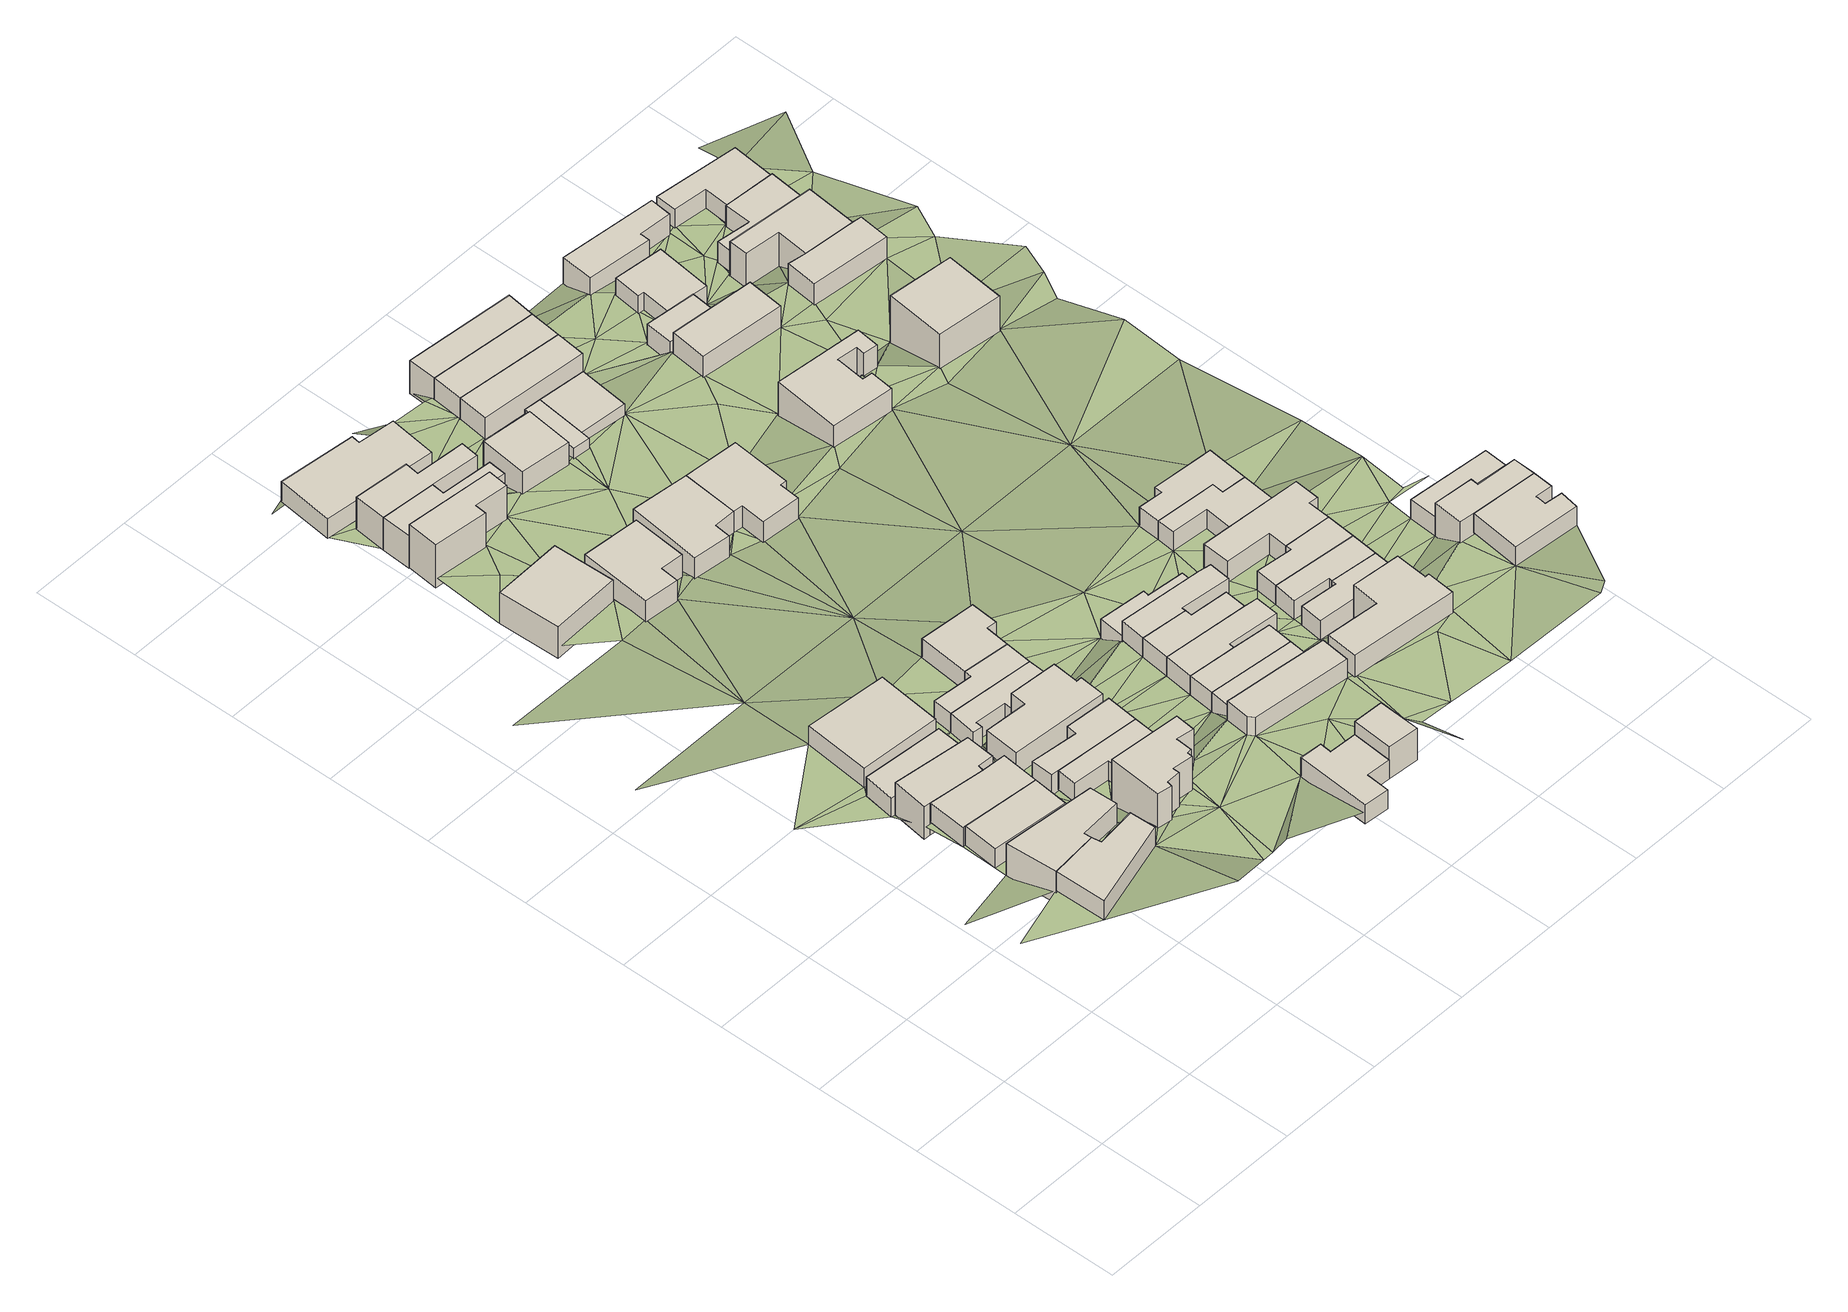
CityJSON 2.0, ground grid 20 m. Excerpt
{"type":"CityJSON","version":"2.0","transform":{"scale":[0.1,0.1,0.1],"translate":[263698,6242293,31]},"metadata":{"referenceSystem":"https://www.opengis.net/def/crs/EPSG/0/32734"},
"CityObjects":{
"building1":{"type":"Building","attributes":{"address":"45 Upper Park Road Walmer Estate Cape Town","building":"house","building:levels":"1","footprint":{"type":"Polygon"},"plus_code":"C3X8XQXV+XJV","ground_height":52.94,"building_height":4.1,"roof_height":57.04},"geometry":[{"type":"Solid","lod":"1","boundaries":[[[[0,1,2,3]],[[1,4,5,2]],[[4,6,7,5]],[[6,8,9,7]],[[8,10,11,9]],[[10,0,3,11]],[[3,2,5,7,9,11]],[[10,8,6,4,1,0]]]]}]},
"building2":{"type":"Building","attributes":{"address":"43 Upper Park Road Walmer Estate Cape Town","building":"house","building:levels":"1","footprint":{"type":"Polygon"},"plus_code":"C3X8XGXJ+XGX","ground_height":52.94,"building_height":4.1,"roof_height":57.04},"geometry":[{"type":"Solid","lod":"1","boundaries":[[[[12,13,3,2]],[[13,14,15,3]],[[14,16,17,15]],[[16,18,19,17]],[[18,20,21,19]],[[20,12,2,21]],[[2,3,15,17,19,21]],[[20,18,16,14,13,12]]]]}]},
"building3":{"type":"Building","attributes":{"address":"41 Upper Park Road Walmer Estate Cape Town","building":"house","building:levels":"1","footprint":{"type":"Polygon"},"plus_code":"C3X7X7XR+XGR","ground_height":50.14,"building_height":4.1,"roof_height":54.24},"geometry":[{"type":"Solid","lod":"1","boundaries":[[[[22,23,24,25]],[[23,26,27,24]],[[26,28,29,27]],[[28,22,25,29]],[[25,24,27,29]],[[28,26,23,22]]]]}]},
"building4":{"type":"Building","attributes":{"address":"39 Upper Park Road Walmer Estate Cape Town","building":"house","building:levels":"1","footprint":{"type":"Polygon"},"plus_code":"C3X7XMXV+X5W","ground_height":50.14,"building_height":4.1,"roof_height":54.24},"geometry":[{"type":"Solid","lod":"1","boundaries":[[[[28,30,31,29]],[[30,32,33,31]],[[32,34,35,33]],[[34,36,37,35]],[[36,22,25,37]],[[22,28,29,25]],[[29,31,33,35,37,25]],[[22,36,34,32,30,28]]]]}]},
"building5":{"type":"Building","attributes":{"address":"37 Upper Park Road Walmer Estate Cape Town","building":"house","building:levels":"1","footprint":{"type":"Polygon"},"plus_code":"C3X7X3X4+X7W","ground_height":50.14,"building_height":4.1,"roof_height":54.24},"geometry":[{"type":"Solid","lod":"1","boundaries":[[[[38,39,33,35]],[[39,40,41,33]],[[40,42,43,41]],[[42,44,45,46,43]],[[44,47,48,49,46,45]],[[47,50,51,49,48]],[[50,38,35,51]],[[35,33,41,43,46,49,51]],[[50,47,44,42,40,39,38]]]]}]},
"building6":{"type":"Building","attributes":{"address":"35 Upper Park Road Walmer Estate Cape Town","building":"house","building:levels":"1","footprint":{"type":"Polygon"},"plus_code":"C3X7XFX2+X4R","ground_height":47.2,"building_height":4.1,"roof_height":51.3},"geometry":[{"type":"Solid","lod":"1","boundaries":[[[[44,52,53,45]],[[52,54,55,53]],[[54,56,57,55]],[[56,47,48,57]],[[47,44,45,48]],[[45,53,55,57,48]],[[47,56,54,52,44]]]]}]},
"building7":{"type":"Building","attributes":{"address":"33 Upper Park Road Walmer Estate Cape Town","building":"house","building:levels":"1","footprint":{"type":"Polygon"},"plus_code":"C3X9XJXC+X6R","ground_height":47.2,"building_height":4.1,"roof_height":51.3},"geometry":[{"type":"Solid","lod":"1","boundaries":[[[[58,59,60,61]],[[59,62,63,60]],[[62,64,65,63]],[[64,58,61,65]],[[61,60,63,65]],[[64,62,59,58]]]]}]},
"building8":{"type":"Building","attributes":{"address":"48 Upper Coventry Road Walmer Estate Cape Town","building":"house","building:levels":"2","footprint":{"type":"Polygon"},"plus_code":"C4X6X5X5+XMX","ground_height":53.2,"building_height":6.9,"roof_height":60.1},"geometry":[{"type":"Solid","lod":"1","boundaries":[[[[66,67,68,69]],[[67,70,71,68]],[[70,72,73,71]],[[72,74,75,73]],[[74,76,77,75]],[[76,78,79,77]],[[78,80,81,79]],[[80,82,83,81]],[[82,84,85,83]],[[84,86,87,85]],[[86,88,89,87]],[[88,66,69,89]],[[69,68,71,73,75,77,79,81,83,85,87,89]],[[88,86,84,82,80,78,76,74,72,70,67,66]]]]}]},
"building9":{"type":"Building","attributes":{"address":"46 Upper Coventry Road Walmer Estate Cape Town","building":"house","building:levels":"1","footprint":{"type":"Polygon"},"plus_code":"C4X7XWX6+XVR","ground_height":50.46,"building_height":4.1,"roof_height":54.56},"geometry":[{"type":"Solid","lod":"1","boundaries":[[[[90,91,92,93]],[[91,94,95,92]],[[94,96,97,95]],[[96,98,99,97]],[[98,100,101,99]],[[100,90,93,101]],[[93,92,95,97,99,101]],[[100,98,96,94,91,90]]]]}]},
"building10":{"type":"Building","attributes":{"address":"44 Upper Coventry Road Walmer Estate Cape Town","building":"house","building:levels":"1","footprint":{"type":"Polygon"},"plus_code":"C4X5XXX3+XXX","ground_height":50.46,"building_height":4.1,"roof_height":54.56},"geometry":[{"type":"Solid","lod":"1","boundaries":[[[[102,103,104,93]],[[103,105,106,104]],[[105,107,108,106]],[[107,109,110,108]],[[109,111,112,110]],[[111,113,92,112]],[[113,102,93,92]],[[93,104,106,108,110,112,92]],[[113,111,109,107,105,103,102]]]]}]},
"building11":{"type":"Building","attributes":{"address":"42 Upper Coventry Road Walmer Estate Cape Town","building":"house","building:levels":"1","footprint":{"type":"Polygon"},"plus_code":"C4X6X2X7+XPR","ground_height":50.46,"building_height":4.1,"roof_height":54.56},"geometry":[{"type":"Solid","lod":"1","boundaries":[[[[114,115,116,117,118,119]],[[115,120,121,117,116]],[[120,122,123,121]],[[122,124,125,123]],[[124,126,127,125]],[[126,128,129,127]],[[128,130,131,129]],[[130,114,119,118,131]],[[118,117,121,123,125,127,129,131]],[[130,128,126,124,122,120,115,114]]]]}]},
"building12":{"type":"Building","attributes":{"address":"19 Park Road Woodstock Cape Town","building":"house","building:levels":"1","footprint":{"type":"Polygon"},"plus_code":"C3X3XXXC+X7R","ground_height":40.87,"building_height":4.1,"roof_height":44.97},"geometry":[{"type":"Solid","lod":"1","boundaries":[[[[132,133,134,135]],[[133,136,137,134]],[[136,138,139,137]],[[138,132,135,139]],[[135,134,137,139]],[[138,136,133,132]]]]}]},
"building13":{"type":"Building","attributes":{"address":"40 Upper Coventry Road Walmer Estate Cape Town","building":"house","building:levels":"1","footprint":{"type":"Polygon"},"plus_code":"C4X6XWX4+X8X","ground_height":47.3,"building_height":4.1,"roof_height":51.4},"geometry":[{"type":"Solid","lod":"1","boundaries":[[[[140,141,142,143]],[[141,144,145,142]],[[144,146,147,145]],[[146,148,149,147]],[[148,150,151,149]],[[150,115,116,151]],[[115,114,119,116]],[[114,140,143,119]],[[143,142,145,147,149,151,116,119]],[[114,115,150,148,146,144,141,140]]]]}]},
"building14":{"type":"Building","attributes":{"address":"38 Upper Coventry Road Walmer Estate Cape Town","building":"house","building:levels":"1","footprint":{"type":"Polygon"},"plus_code":"C4X7X8XX+XPR","ground_height":47.3,"building_height":4.1,"roof_height":51.4},"geometry":[{"type":"Solid","lod":"1","boundaries":[[[[152,153,154,155]],[[153,156,157,154]],[[156,141,142,157]],[[141,140,143,142]],[[140,158,159,143]],[[158,152,155,159]],[[155,154,157,142,143,159]],[[158,140,141,156,153,152]]]]}]},
"building15":{"type":"Building","attributes":{"address":"15 Lever Street Walmer Estate Cape Town","building":"house","building:levels":"1","footprint":{"type":"Polygon"},"plus_code":"C5X7X2XH+X9R","ground_height":53.61,"building_height":4.1,"roof_height":57.71},"geometry":[{"type":"Solid","lod":"1","boundaries":[[[[160,161,162,163]],[[161,164,165,162]],[[164,166,167,165]],[[166,168,169,167]],[[168,170,171,169]],[[170,172,173,171]],[[172,174,175,173]],[[174,160,163,175]],[[163,162,165,167,169,171,173,175]],[[174,172,170,168,166,164,161,160]]]]}]},
"building16":{"type":"Building","attributes":{"address":"17 Park Road Woodstock Cape Town","building":"house","building:levels":"2","footprint":{"type":"Polygon"},"plus_code":"C3X6XVX2+XQR","ground_height":38.2,"building_height":6.9,"roof_height":45.1},"geometry":[{"type":"Solid","lod":"1","boundaries":[[[[176,177,178,179,180]],[[177,181,182,178]],[[181,183,184,182]],[[183,185,186,184]],[[185,187,188,189,186]],[[187,176,180,179,189,188]],[[179,178,182,184,186,189]],[[187,185,183,181,177,176]]]]}]},
"building17":{"type":"Building","attributes":{"address":"9 High Street Woodstock Cape Town","building":"house","building:levels":"1","footprint":{"type":"Polygon"},"plus_code":"C3XPXRX2+XRW","ground_height":40.87,"building_height":4.1,"roof_height":44.97},"geometry":[{"type":"Solid","lod":"1","boundaries":[[[[190,191,192,193]],[[191,194,195,192]],[[194,196,197,195]],[[196,198,199,197]],[[198,200,201,199]],[[200,190,193,201]],[[193,192,195,197,199,201]],[[200,198,196,194,191,190]]]]}]},
"building18":{"type":"Building","attributes":{"address":"36 Upper Coventry Road Walmer Estate Cape Town","building":"house","building:levels":"1","footprint":{"type":"Polygon"},"plus_code":"C4XHX2XG+XXR","ground_height":47.3,"building_height":4.1,"roof_height":51.4},"geometry":[{"type":"Solid","lod":"1","boundaries":[[[[152,158,159,155]],[[158,202,203,159]],[[202,204,205,203]],[[204,206,207,205]],[[206,208,209,207]],[[208,152,155,209]],[[155,159,203,205,207,209]],[[208,206,204,202,158,152]]]]}]},
"building19":{"type":"Building","attributes":{"address":"15 Park Road Woodstock Cape Town","building":"house","building:levels":"2","footprint":{"type":"Polygon"},"plus_code":"C3X6XCXW+XWX","ground_height":35.75,"building_height":6.9,"roof_height":42.65},"geometry":[{"type":"Solid","lod":"1","boundaries":[[[[210,211,188,180]],[[211,212,213,188]],[[212,214,215,213]],[[214,216,217,215]],[[216,218,219,217]],[[218,220,221,219]],[[220,210,180,221]],[[180,188,213,215,217,219,221]],[[220,218,216,214,212,211,210]]]]}]},
"building20":{"type":"Building","attributes":{"address":"13 Lever Street Walmer Estate Cape Town","building":"house","building:levels":"2","footprint":{"type":"Polygon"},"plus_code":"C5XJXJX8+XVW","ground_height":53.61,"building_height":6.9,"roof_height":60.51},"geometry":[{"type":"Solid","lod":"1","boundaries":[[[[222,160,163,223,224,225]],[[160,174,175,226,223,163]],[[174,227,228,229,226,175]],[[227,222,225,224,229,228]],[[224,223,226,229]],[[227,174,160,222]]]]}]},
"building21":{"type":"Building","attributes":{"address":"13 Park Road Woodstock Cape Town","building":"house","building:levels":"2","footprint":{"type":"Polygon"},"plus_code":"C3X6XRXG+X3X","ground_height":35.75,"building_height":6.9,"roof_height":42.65},"geometry":[{"type":"Solid","lod":"1","boundaries":[[[[220,218,219,221]],[[218,230,231,219]],[[230,232,233,231]],[[232,234,235,233]],[[234,236,237,235]],[[236,238,239,237]],[[238,220,221,239]],[[221,219,231,233,235,237,239]],[[238,236,234,232,230,218,220]]]]}]},
"building22":{"type":"Building","attributes":{"address":"11 Park Road Woodstock Cape Town","building":"house","building:levels":"1","footprint":{"type":"Polygon"},"plus_code":"C3X6XCXQ+XCR","ground_height":35.75,"building_height":4.1,"roof_height":39.85},"geometry":[{"type":"Solid","lod":"1","boundaries":[[[[240,241,242,243]],[[241,244,245,242]],[[244,246,247,245]],[[246,248,249,247]],[[248,250,251,249]],[[250,240,243,251]],[[243,242,245,247,249,251]],[[250,248,246,244,241,240]]]]}]},
"building23":{"type":"Building","attributes":{"address":"61 Upper Coventry Road Walmer Estate Cape Town","building":"house","building:levels":"1","footprint":{"type":"Polygon"},"plus_code":"C5XHXVXR+XVX","ground_height":53.61,"building_height":4.1,"roof_height":57.71},"geometry":[{"type":"Solid","lod":"1","boundaries":[[[[252,253,254,255,256,257]],[[253,258,259,255,254]],[[258,260,261,259]],[[260,262,263,261]],[[262,264,265,263]],[[264,266,267,265]],[[266,252,257,256,267]],[[256,255,259,261,263,265,267]],[[266,264,262,260,258,253,252]]]]}]},
"building24":{"type":"Building","attributes":{"address":"59 Upper Coventry Road Walmer Estate Cape Town","building":"house","building:levels":"1","footprint":{"type":"Polygon"},"plus_code":"C5XJX4X8+XHW","ground_height":50.73,"building_height":4.1,"roof_height":54.83},"geometry":[{"type":"Solid","lod":"1","boundaries":[[[[268,269,257,254]],[[269,270,271,257]],[[270,272,273,271]],[[272,274,275,273]],[[274,276,277,275]],[[276,268,254,277]],[[254,257,271,273,275,277]],[[276,274,272,270,269,268]]]]}]},
"building25":{"type":"Building","attributes":{"address":"57 Upper Coventry Road Walmer Estate Cape Town","building":"house","building:levels":"1","footprint":{"type":"Polygon"},"plus_code":"C5XJXJXG+XFR","ground_height":50.73,"building_height":4.1,"roof_height":54.83},"geometry":[{"type":"Solid","lod":"1","boundaries":[[[[276,274,275,277]],[[274,278,279,275]],[[278,280,281,279]],[[280,282,283,281]],[[282,276,277,283]],[[277,275,279,281,283]],[[282,280,278,274,276]]]]}]},
"building26":{"type":"Building","attributes":{"address":"7 High Street Woodstock Cape Town","building":"house","building:levels":"1","footprint":{"type":"Polygon"},"plus_code":"C4X9X4XG+XJV","ground_height":40.58,"building_height":4.1,"roof_height":44.68},"geometry":[{"type":"Solid","lod":"1","boundaries":[[[[284,285,286,287]],[[285,288,289,286]],[[288,290,291,289]],[[290,292,293,291]],[[292,294,295,293]],[[294,284,287,295]],[[287,286,289,291,293,295]],[[294,292,290,288,285,284]]]]}]},
"building27":{"type":"Building","attributes":{"address":"55 Upper Coventry Road Walmer Estate Cape Town","building":"house","building:levels":"1","footprint":{"type":"Polygon"},"plus_code":"C5XPX9XW+X9W","ground_height":50.73,"building_height":4.1,"roof_height":54.83},"geometry":[{"type":"Solid","lod":"1","boundaries":[[[[282,280,281,283]],[[280,296,297,281]],[[296,298,299,297]],[[298,300,301,299]],[[300,302,303,301]],[[302,304,305,303]],[[304,282,283,305]],[[283,281,297,299,301,303,305]],[[304,302,300,298,296,280,282]]]]}]},
"building28":{"type":"Building","attributes":{"address":"53 Upper Coventry Road Walmer Estate Cape Town","building":"house","building:levels":"1","footprint":{"type":"Polygon"},"plus_code":"C5XMXJXR+X7R","ground_height":50.73,"building_height":4.1,"roof_height":54.83},"geometry":[{"type":"Solid","lod":"1","boundaries":[[[[304,302,303,305]],[[302,306,307,303]],[[306,308,309,307]],[[308,310,311,309]],[[310,312,313,311]],[[312,304,305,313]],[[305,303,307,309,311,313]],[[312,310,308,306,302,304]]]]}]},
"building29":{"type":"Building","attributes":{"address":"6 High Street Woodstock Cape Town","building":"house","building:levels":"2","footprint":{"type":"Polygon"},"plus_code":"C4X5XVX2+X6X","ground_height":35.65,"building_height":6.9,"roof_height":42.55},"geometry":[{"type":"Solid","lod":"1","boundaries":[[[[314,315,316,317]],[[315,318,319,316]],[[318,320,321,319]],[[320,314,317,321]],[[317,316,319,321]],[[320,318,315,314]]]]}]},
"building30":{"type":"Building","attributes":{"address":"51 Upper Coventry Road Walmer Estate Cape Town","building":"house","building:levels":"1","footprint":{"type":"Polygon"},"plus_code":"C5XQX9XR+X5X","ground_height":50.73,"building_height":4.1,"roof_height":54.83},"geometry":[{"type":"Solid","lod":"1","boundaries":[[[[312,310,311,313]],[[310,322,323,311]],[[322,324,325,323]],[[324,326,327,325]],[[326,328,329,330,327]],[[328,331,332,333,330,329]],[[331,312,313,333,332]],[[313,311,323,325,327,330,333]],[[331,328,326,324,322,310,312]]]]}]},
"building31":{"type":"Building","attributes":{"address":"49 Upper Coventry Road Walmer Estate Cape Town","building":"house","building:levels":"1","footprint":{"type":"Polygon"},"plus_code":"C5XPXQX7+XJW","ground_height":47.44,"building_height":4.1,"roof_height":51.54},"geometry":[{"type":"Solid","lod":"1","boundaries":[[[[334,335,329,332]],[[335,336,337,329]],[[336,338,339,337]],[[338,340,341,339]],[[340,342,343,341]],[[342,334,332,343]],[[332,329,337,339,341,343]],[[342,340,338,336,335,334]]]]}]},
"building32":{"type":"Building","attributes":{"address":"5 High Street Woodstock Cape Town","building":"house","building:levels":"1","footprint":{"type":"Polygon"},"plus_code":"C4XVXQXM+X3V","ground_height":40.58,"building_height":4.1,"roof_height":44.68},"geometry":[{"type":"Solid","lod":"1","boundaries":[[[[344,345,295,287]],[[345,346,347,295]],[[346,348,349,347]],[[348,350,351,349]],[[350,352,353,351]],[[352,354,355,353]],[[354,356,357,355]],[[356,344,287,357]],[[287,295,347,349,351,353,355,357]],[[356,354,352,350,348,346,345,344]]]]}]},
"building33":{"type":"Building","attributes":{"building":"garage","building:levels":"1","footprint":{"type":"Polygon"},"plus_code":"C4XHXWX3+XMR","ground_height":35.65,"building_height":4.1,"roof_height":39.75},"geometry":[{"type":"Solid","lod":"1","boundaries":[[[[358,359,360,361]],[[359,362,363,360]],[[362,364,365,363]],[[364,366,367,365]],[[366,358,361,367]],[[361,360,363,365,367]],[[366,364,362,359,358]]]]}]},
"building34":{"type":"Building","attributes":{"address":"48 Upper Duke Street Walmer Estate Cape Town","building":"house","building:levels":"1","footprint":{"type":"Polygon"},"plus_code":"C6XJXMX6+XWX","ground_height":53.79,"building_height":4.1,"roof_height":57.89},"geometry":[{"type":"Solid","lod":"1","boundaries":[[[[368,369,370,371,372,373]],[[369,374,375,371,370]],[[374,376,377,375]],[[376,378,379,377]],[[378,380,381,379]],[[380,382,383,381]],[[382,384,385,383]],[[384,368,373,372,385]],[[372,371,375,377,379,381,383,385]],[[384,382,380,378,376,374,369,368]]]]}]},
"building35":{"type":"Building","attributes":{"address":"28 Coventry Road Woodstock Cape Town","building":"house","building:levels":"1","footprint":{"type":"Polygon"},"plus_code":"C4XVXXX2+X6W","ground_height":35.65,"building_height":4.1,"roof_height":39.75},"geometry":[{"type":"Solid","lod":"1","boundaries":[[[[386,387,367,361]],[[387,388,389,367]],[[388,390,391,389]],[[390,386,361,391]],[[361,367,389,391]],[[390,388,387,386]]]]}]},
"building36":{"type":"Building","attributes":{"address":"46 Upper Duke Street Walmer Estate Cape Town","building":"house","building:levels":"1","footprint":{"type":"Polygon"},"plus_code":"C6XQX3XV+X3X","ground_height":50.73,"building_height":4.1,"roof_height":54.83},"geometry":[{"type":"Solid","lod":"1","boundaries":[[[[368,392,393,373]],[[392,394,395,393]],[[394,396,397,395]],[[396,398,399,397]],[[398,400,401,399]],[[400,369,370,401]],[[369,368,373,370]],[[373,393,395,397,399,401,370]],[[369,400,398,396,394,392,368]]]]}]},
"building37":{"type":"Building","attributes":{"address":"26 Coventry Road Woodstock Cape Town","building":"house","building:levels":"1","footprint":{"type":"Polygon"},"plus_code":"C4XQXWX4+X6R","ground_height":35.65,"building_height":4.1,"roof_height":39.75},"geometry":[{"type":"Solid","lod":"1","boundaries":[[[[402,403,404,405]],[[403,406,407,404]],[[406,408,409,407]],[[408,402,405,409]],[[405,404,407,409]],[[408,406,403,402]]]]}]},
"building38":{"type":"Building","attributes":{"address":"44 Upper Duke Street Walmer Estate Cape Town","building":"house","building:levels":"1","footprint":{"type":"Polygon"},"plus_code":"C6XQXHXV+XCR","ground_height":50.73,"building_height":4.1,"roof_height":54.83},"geometry":[{"type":"Solid","lod":"1","boundaries":[[[[392,410,411,393]],[[410,412,413,411]],[[412,414,415,413]],[[414,416,417,415]],[[416,394,395,417]],[[394,392,393,395]],[[393,411,413,415,417,395]],[[394,416,414,412,410,392]]]]}]},
"building39":{"type":"Building","attributes":{"address":"24 Coventry Road Woodstock Cape Town","building":"house","building:levels":"1","footprint":{"type":"Polygon"},"plus_code":"C4XRXGXX+X9V","ground_height":35.65,"building_height":4.1,"roof_height":39.75},"geometry":[{"type":"Solid","lod":"1","boundaries":[[[[408,418,419,409]],[[418,420,421,419]],[[420,402,405,421]],[[402,408,409,405]],[[409,419,421,405]],[[402,420,418,408]]]]}]},
"building40":{"type":"Building","attributes":{"address":"42 Upper Duke Street Walmer Estate Cape Town","building":"house","building:levels":"1","footprint":{"type":"Polygon"},"plus_code":"C6XRX3XP+XVW","ground_height":50.73,"building_height":4.1,"roof_height":54.83},"geometry":[{"type":"Solid","lod":"1","boundaries":[[[[410,422,423,411]],[[422,424,425,423]],[[424,426,427,425]],[[426,428,429,427]],[[428,412,413,429]],[[412,410,411,413]],[[411,423,425,427,429,413]],[[412,428,426,424,422,410]]]]}]},
"building41":{"type":"Building","attributes":{"address":"22 Coventry Road Woodstock Cape Town","building":"house","building:levels":"1","footprint":{"type":"Polygon"},"plus_code":"C4XVX4X5+XGV","ground_height":35.65,"building_height":4.1,"roof_height":39.75},"geometry":[{"type":"Solid","lod":"1","boundaries":[[[[430,431,432,419]],[[431,433,434,435,432]],[[433,436,437,421,435,434]],[[436,430,419,421,437]],[[419,432,435,421]],[[436,433,431,430]]]]}]},
"building42":{"type":"Building","attributes":{"address":"40 Upper Duke Street Walmer Estate Cape Town","building":"house","building:levels":"1","footprint":{"type":"Polygon"},"plus_code":"C6XRXQX5+XMW","ground_height":50.73,"building_height":4.1,"roof_height":54.83},"geometry":[{"type":"Solid","lod":"1","boundaries":[[[[438,439,440,423]],[[439,441,442,440]],[[441,443,444,442]],[[443,445,446,444]],[[445,447,448,446]],[[447,449,450,448]],[[449,451,425,450]],[[451,438,423,425]],[[423,440,442,444,446,448,450,425]],[[451,449,447,445,443,441,439,438]]]]}]},
"building43":{"type":"Building","attributes":{"address":"38 Upper Duke Street Walmer Estate Cape Town","building":"house","building:levels":"1","footprint":{"type":"Polygon"},"plus_code":"C6XXXPXJ+X5W","ground_height":47.42,"building_height":4.1,"roof_height":51.52},"geometry":[{"type":"Solid","lod":"1","boundaries":[[[[452,453,454,455]],[[453,456,457,454]],[[456,458,459,457]],[[458,460,461,459]],[[460,462,463,461]],[[462,464,465,463]],[[464,466,467,465]],[[466,452,455,467]],[[455,454,457,459,461,463,465,467]],[[466,464,462,460,458,456,453,452]]]]}]},
"building44":{"type":"Building","attributes":{"address":"36 Upper Duke Street Walmer Estate Cape Town","building":"house","building:levels":"1","footprint":{"type":"Polygon"},"plus_code":"C6XVX3XF+X5W","ground_height":47.42,"building_height":4.1,"roof_height":51.52},"geometry":[{"type":"Solid","lod":"1","boundaries":[[[[458,456,457,459]],[[456,453,454,457]],[[453,452,455,454]],[[452,468,469,455]],[[468,470,471,469]],[[470,472,473,471]],[[472,474,475,473]],[[474,458,459,475]],[[459,457,454,455,469,471,473,475]],[[474,472,470,468,452,453,456,458]]]]}]},
"building45":{"type":"Building","attributes":{"address":"31 Coventry Road Woodstock Cape Town","building":"house","building:levels":"1","footprint":{"type":"Polygon"},"plus_code":"C6X3XJX9+X9R","ground_height":40.6,"building_height":4.1,"roof_height":44.7},"geometry":[{"type":"Solid","lod":"1","boundaries":[[[[476,477,478,479]],[[477,480,481,478]],[[480,482,483,481]],[[482,484,485,483]],[[484,486,487,485]],[[486,488,489,487]],[[488,490,491,489]],[[490,492,493,491]],[[492,494,495,493]],[[494,476,479,495]],[[479,478,481,483,485,487,489,491,493,495]],[[494,492,490,488,486,484,482,480,477,476]]]]}]},
"building46":{"type":"Building","attributes":{"address":"27 Coventry Road Woodstock Cape Town","building":"house","building:levels":"1","footprint":{"type":"Polygon"},"plus_code":"C6X3XWXV+X5V","ground_height":35.07,"building_height":4.1,"roof_height":39.17},"geometry":[{"type":"Solid","lod":"1","boundaries":[[[[496,497,498,499]],[[497,500,501,498]],[[500,502,503,501]],[[502,496,499,503]],[[499,498,501,503]],[[502,500,497,496]]]]}]},
"building47":{"type":"Building","attributes":{"address":"29 Coventry Road Woodstock Cape Town","building":"house","building:levels":"1","footprint":{"type":"Polygon"},"plus_code":"C6X6X7XC+XWR","ground_height":37.8,"building_height":4.1,"roof_height":41.9},"geometry":[{"type":"Solid","lod":"1","boundaries":[[[[504,505,506,507]],[[505,508,509,506]],[[508,510,511,509]],[[510,504,507,511]],[[507,506,509,511]],[[510,508,505,504]]]]}]},
"building48":{"type":"Building","attributes":{"address":"47 Upper Duke Street Walmer Estate Cape Town","building":"yes","building:levels":"1","footprint":{"type":"Polygon"},"plus_code":"C8X3XGXJ+XHV","ground_height":53.66,"building_height":4.1,"roof_height":57.76},"geometry":[{"type":"Solid","lod":"1","boundaries":[[[[512,513,514,515]],[[513,516,517,514]],[[516,518,519,517]],[[518,520,521,519]],[[520,522,523,521]],[[522,524,525,523]],[[524,526,527,525]],[[526,512,515,527]],[[515,514,517,519,521,523,525,527]],[[526,524,522,520,518,516,513,512]]]]}]},
"building49":{"type":"Building","attributes":{"address":"45 Upper Duke Street Walmer Estate Cape Town","building":"house","building:levels":"1","footprint":{"type":"Polygon"},"plus_code":"C8X4XFXM+XHW","ground_height":53.66,"building_height":4.1,"roof_height":57.76},"geometry":[{"type":"Solid","lod":"1","boundaries":[[[[528,529,530,531,532,533]],[[529,534,515,531,530]],[[534,535,527,515]],[[535,536,537,527]],[[536,538,539,537]],[[538,540,541,539]],[[540,528,533,532,541]],[[532,531,515,527,537,539,541]],[[540,538,536,535,534,529,528]]]]}]},
"building50":{"type":"Building","attributes":{"address":"43 Upper Duke Street Walmer Estate Cape Town","building":"house","building:levels":"1","footprint":{"type":"Polygon"},"plus_code":"C8X5X3XX+X7R","ground_height":50.56,"building_height":4.1,"roof_height":54.66},"geometry":[{"type":"Solid","lod":"1","boundaries":[[[[542,528,533,543]],[[528,540,544,533]],[[540,545,546,544]],[[545,547,548,546]],[[547,549,550,548]],[[549,542,543,550]],[[543,533,544,546,548,550]],[[549,547,545,540,528,542]]]]}]},
"building51":{"type":"Building","attributes":{"address":"25 Coventry Road Woodstock Cape Town","building":"house","building:levels":"1","footprint":{"type":"Polygon"},"plus_code":"C6X8XGX2+X9V","ground_height":34.33,"building_height":4.1,"roof_height":38.43},"geometry":[{"type":"Solid","lod":"1","boundaries":[[[[551,552,553,554]],[[552,555,556,553]],[[555,557,558,556]],[[557,559,560,558]],[[559,561,562,560]],[[561,551,554,562]],[[554,553,556,558,560,562]],[[561,559,557,555,552,551]]]]}]},
"building52":{"type":"Building","attributes":{"address":"23 Coventry Road Woodstock Cape Town","building":"house","building:levels":"1","footprint":{"type":"Polygon"},"plus_code":"C6XCXXXH+X5X","ground_height":34.33,"building_height":4.1,"roof_height":38.43},"geometry":[{"type":"Solid","lod":"1","boundaries":[[[[563,564,565,566,567,568]],[[564,569,570,566,565]],[[569,571,572,570]],[[571,573,574,572]],[[573,575,576,574]],[[575,563,568,567,576]],[[567,566,570,572,574,576]],[[575,573,571,569,564,563]]]]}]},
"building53":{"type":"Building","attributes":{"address":"24 Duke Street Woodstock Cape Town","building":"house","building:levels":"2","footprint":{"type":"Polygon"},"plus_code":"C7X8X7XH+X2W","ground_height":40.3,"building_height":6.9,"roof_height":47.2},"geometry":[{"type":"Solid","lod":"1","boundaries":[[[[577,578,579,580]],[[578,581,582,579]],[[581,583,584,582]],[[583,577,580,584]],[[580,579,582,584]],[[583,581,578,577]]]]}]},
"building54":{"type":"Building","attributes":{"address":"22 Duke Street Woodstock Cape Town","building":"house","building:levels":"1","footprint":{"type":"Polygon"},"plus_code":"C7X9X3X6+XMW","ground_height":37.18,"building_height":4.1,"roof_height":41.28},"geometry":[{"type":"Solid","lod":"1","boundaries":[[[[585,586,587,588]],[[586,589,590,587]],[[589,591,592,590]],[[591,593,594,592]],[[593,595,596,594]],[[595,585,588,596]],[[588,587,590,592,594,596]],[[595,593,591,589,586,585]]]]}]},
"building55":{"type":"Building","attributes":{"address":"20 Duke Street Woodstock Cape Town","building":"house","building:levels":"1","footprint":{"type":"Polygon"},"plus_code":"C7XCXGXX+X9X","ground_height":37.18,"building_height":4.1,"roof_height":41.28},"geometry":[{"type":"Solid","lod":"1","boundaries":[[[[597,598,599,588]],[[598,600,601,602,599]],[[600,603,604,605,602,601]],[[603,606,607,605,604]],[[606,608,609,607]],[[608,610,587,609]],[[610,597,588,587]],[[588,599,602,605,607,609,587]],[[610,608,606,603,600,598,597]]]]}]},
"building56":{"type":"Building","attributes":{"address":"18 Duke Street Woodstock Cape Town","building":"house","building:levels":"1","footprint":{"type":"Polygon"},"plus_code":"C7XFXHX6+XFW","ground_height":34.33,"building_height":4.1,"roof_height":38.43},"geometry":[{"type":"Solid","lod":"1","boundaries":[[[[598,611,612,613]],[[611,614,615,616,612]],[[614,617,618,619,616,615]],[[617,620,621,619,618]],[[620,622,623,621]],[[622,600,601,623]],[[600,598,613,601]],[[613,612,616,619,621,623,601]],[[600,622,620,617,614,611,598]]]]}]},
"building57":{"type":"Building","attributes":{"address":"16 Duke Street Woodstock Cape Town","building":"house","building:levels":"1","footprint":{"type":"Polygon"},"plus_code":"C7XGXCX3+X3X","ground_height":33.75,"building_height":4.1,"roof_height":37.85},"geometry":[{"type":"Solid","lod":"1","boundaries":[[[[611,624,625,626]],[[624,627,628,629,625]],[[627,630,631,632,629,628]],[[630,633,634,632,631]],[[633,614,615,634]],[[614,611,626,615]],[[626,625,629,632,634,615]],[[614,633,630,627,624,611]]]]}]},
"terrain1":{"type":"TINRelief","geometry":[{"type":"CompositeSurface","lod":"1","boundaries":[[[635,4,1]],[[636,1,20]],[[22,36,23]],[[637,36,34]],[[638,56,54]],[[23,20,26]],[[4,639,6]],[[59,638,54]],[[56,637,47]],[[58,638,59]],[[10,8,0]],[[640,0,641]],[[20,18,26]],[[642,58,643]],[[8,641,0]],[[644,6,639]],[[54,52,59]],[[6,645,8]],[[641,8,645]],[[6,646,645]],[[26,18,94]],[[28,26,111]],[[647,648,32]],[[26,94,111]],[[641,70,18]],[[645,70,641]],[[647,32,30]],[[644,649,6]],[[94,18,70]],[[109,28,111]],[[649,646,6]],[[30,28,109]],[[650,651,643]],[[91,111,94]],[[59,52,62]],[[652,30,109]],[[644,653,649]],[[646,654,655]],[[656,647,30]],[[44,647,656]],[[656,30,652]],[[70,96,94]],[[654,646,649]],[[58,657,643]],[[44,656,144]],[[52,44,144]],[[109,658,652]],[[70,98,96]],[[659,660,654]],[[649,659,654]],[[144,656,146]],[[166,653,661]],[[141,52,144]],[[62,52,141]],[[662,658,109]],[[67,98,70]],[[659,649,663]],[[649,653,166]],[[656,664,146]],[[156,62,141]],[[659,663,665]],[[657,62,156]],[[148,146,150]],[[166,661,666]],[[667,650,643]],[[668,652,658]],[[669,663,670]],[[146,664,115]],[[100,98,67]],[[650,671,672]],[[150,146,115]],[[649,260,663]],[[152,657,156]],[[673,132,674]],[[643,675,667]],[[643,657,676]],[[260,670,663]],[[156,153,152]],[[649,166,262]],[[650,667,671]],[[132,138,674]],[[677,668,658]],[[262,260,649]],[[208,657,152]],[[258,67,670]],[[675,643,676]],[[678,679,680]],[[681,673,674]],[[276,100,67]],[[671,667,682]],[[100,276,90]],[[670,260,258]],[[262,166,164]],[[676,657,208]],[[138,671,682]],[[680,679,683]],[[138,681,674]],[[684,114,685]],[[677,90,282]],[[276,67,258]],[[164,161,160]],[[677,304,668]],[[90,276,282]],[[164,686,262]],[[312,684,668]],[[675,687,688]],[[253,276,258]],[[689,681,138]],[[690,691,692]],[[693,683,679]],[[686,164,160]],[[138,682,285]],[[694,681,689]],[[282,304,677]],[[684,331,114]],[[680,683,695]],[[696,675,676]],[[675,696,687]],[[676,208,206]],[[342,140,114]],[[312,668,304]],[[158,204,202]],[[138,285,689]],[[686,160,222]],[[140,342,158]],[[285,682,200]],[[696,200,687]],[[331,684,312]],[[697,230,698]],[[699,696,676]],[[264,262,686]],[[683,693,695]],[[342,204,158]],[[692,700,690]],[[114,331,342]],[[696,285,200]],[[695,693,701]],[[686,222,702]],[[703,689,704]],[[696,699,705]],[[697,214,230]],[[689,706,704]],[[695,701,232]],[[699,676,707]],[[702,708,709]],[[264,686,702]],[[206,204,710]],[[706,214,704]],[[711,689,285]],[[712,700,692]],[[252,713,714]],[[706,689,711]],[[715,705,699]],[[342,710,204]],[[676,206,716]],[[214,706,318]],[[717,705,715]],[[214,318,230]],[[702,709,718]],[[700,712,241]],[[230,318,232]],[[707,676,719]],[[264,702,720]],[[707,715,699]],[[713,252,266]],[[720,702,718]],[[280,278,296]],[[284,711,285]],[[721,695,232]],[[707,722,715]],[[264,720,723]],[[241,724,700]],[[706,711,725]],[[726,700,724]],[[232,318,721]],[[723,266,264]],[[713,266,723]],[[274,713,723]],[[727,241,695]],[[710,342,340]],[[676,716,719]],[[278,298,296]],[[710,716,206]],[[308,306,310]],[[306,322,310]],[[278,274,298]],[[727,695,721]],[[400,274,723]],[[727,724,241]],[[725,711,728]],[[315,721,318]],[[720,718,729]],[[298,274,400]],[[728,711,730]],[[324,322,306]],[[315,725,728]],[[336,340,338]],[[300,306,302]],[[724,727,731]],[[400,723,732]],[[398,298,400]],[[414,300,298]],[[733,719,734]],[[711,284,735]],[[324,306,300]],[[398,414,298]],[[315,728,359]],[[315,359,721]],[[460,710,340]],[[729,718,736]],[[412,300,414]],[[731,727,737]],[[711,735,730]],[[359,358,721]],[[324,300,428]],[[328,326,336]],[[412,428,300]],[[731,737,738]],[[739,720,729]],[[732,369,400]],[[340,336,460]],[[326,324,740]],[[741,734,719]],[[398,394,414]],[[735,284,356]],[[324,428,740]],[[710,474,716]],[[719,716,741]],[[730,735,742]],[[445,336,326]],[[326,740,445]],[[398,396,394]],[[414,394,416]],[[458,710,460]],[[336,445,460]],[[710,458,474]],[[358,406,721]],[[743,356,734]],[[736,739,729]],[[428,744,740]],[[734,741,743]],[[426,424,428]],[[744,428,424]],[[460,445,464]],[[735,356,745]],[[358,390,406]],[[368,746,747]],[[736,513,739]],[[356,743,748]],[[741,716,749]],[[462,460,464]],[[745,356,748]],[[716,474,750]],[[445,751,464]],[[747,739,513]],[[474,472,470]],[[390,735,752]],[[736,753,513]],[[745,754,735]],[[743,741,749]],[[755,368,747]],[[406,390,752]],[[716,750,749]],[[392,368,528]],[[752,735,754]],[[470,750,474]],[[754,745,748]],[[406,756,408]],[[755,747,513]],[[464,751,466]],[[410,392,542]],[[757,758,422]],[[408,756,418]],[[368,755,528]],[[406,752,759]],[[753,760,513]],[[761,422,410]],[[406,762,756]],[[762,406,759]],[[528,542,392]],[[452,466,751]],[[468,750,470]],[[757,422,761]],[[512,755,513]],[[542,761,410]],[[418,763,431]],[[505,754,748]],[[418,756,763]],[[764,480,765]],[[513,760,516]],[[752,766,759]],[[762,767,756]],[[751,757,768]],[[480,764,769]],[[770,749,750]],[[452,751,768]],[[482,480,769]],[[764,749,771]],[[768,757,761]],[[772,769,764]],[[505,748,488]],[[762,773,767]],[[563,431,763]],[[756,767,774]],[[756,774,763]],[[762,502,773]],[[770,771,749]],[[468,452,775]],[[764,771,772]],[[766,752,508]],[[767,773,776]],[[761,777,768]],[[777,761,778]],[[750,468,779]],[[775,452,768]],[[502,551,773]],[[488,772,780]],[[766,551,502]],[[770,750,781]],[[772,771,780]],[[774,782,763]],[[551,766,508]],[[783,505,488]],[[780,783,488]],[[781,771,770]],[[784,505,783]],[[775,779,468]],[[552,782,774]],[[508,505,785]],[[551,508,786]],[[784,785,505]],[[750,787,781]],[[552,551,788]],[[786,508,785]],[[786,789,551]],[[787,750,779]],[[551,789,790]],[[551,790,788]],[[782,552,791]],[[791,792,782]],[[783,780,593]],[[790,789,793]],[[788,791,552]],[[783,593,784]],[[785,794,786]],[[794,785,795]],[[780,583,593]],[[791,788,796]],[[788,790,797]],[[791,796,798]],[[788,797,796]],[[798,796,799]],[[797,790,800]],[[787,801,781]],[[798,799,802]],[[583,781,803]],[[804,796,797]],[[801,803,781]],[[797,805,804]],[[593,583,806]],[[585,595,598]],[[803,807,583]],[[593,806,595]],[[583,807,806]],[[595,808,598]],[[806,808,595]],[[611,598,809]],[[598,808,809]],[[611,809,624]],[[810,624,811]],[[624,809,811]]]}]}
},
"vertices":[
[293,283,219],[202,274,219],[202,274,260],[293,283,260],[204,177,219],[204,177,260],[374,225,219],[374,225,260],[372,274,219],[372,274,260],[296,265,219],[296,265,260],
[202,274,191],[293,283,191],[292,297,191],[292,297,260],[373,303,191],[373,303,260],[371,355,191],[371,355,260],[196,371,191],[196,371,260],
[203,461,191],[197,394,191],[197,394,232],[203,461,232],[342,380,191],[342,380,232],[349,447,191],[349,447,232],
[356,518,191],[356,518,232],[311,521,191],[311,521,232],[205,534,191],[205,534,232],[198,461,191],[198,461,232],
[205,534,162],[311,521,162],[313,532,162],[313,532,232],[343,530,162],[343,530,232],[348,585,162],[348,585,203],[348,585,232],[202,603,162],[202,603,203],[202,603,232],[192,535,162],[192,535,232],
[354,650,162],[354,650,203],[203,663,162],[203,663,203],[194,604,162],[194,604,203],
[226,802,162],[214,677,162],[214,677,203],[226,802,203],[366,667,162],[366,667,203],[379,788,162],[379,788,203],
[547,301,195],[551,339,195],[551,339,291],[547,301,291],[415,351,195],[415,351,291],[407,249,195],[407,249,291],[434,245,195],[434,245,291],[436,255,195],[436,255,291],[463,255,195],[463,255,291],[463,268,195],[463,268,291],[502,264,195],[502,264,291],[503,274,195],[503,274,291],[512,275,195],[512,275,291],[514,306,195],[514,306,291],
[545,418,195],[384,432,195],[384,432,236],[545,418,236],[380,395,195],[380,395,236],[450,389,195],[450,389,236],[448,366,195],[448,366,236],[540,358,195],[540,358,236],
[545,418,191],[551,478,191],[551,478,236],[463,485,191],[463,485,236],[461,465,191],[461,465,236],[372,475,191],[372,475,236],[370,433,191],[370,433,236],[384,432,191],
[550,589,163],[459,596,163],[459,596,204],[459,596,236],[550,589,236],[550,589,204],[456,565,163],[456,565,236],[375,571,163],[375,571,236],[369,505,163],[369,505,236],[552,491,163],[552,491,236],[556,539,163],[556,539,236],[546,539,163],[546,539,236],
[172,1386,72],[176,1269,72],[176,1269,140],[172,1386,140],[307,1274,72],[307,1274,140],[303,1390,72],[303,1390,140],
[553,642,163],[389,657,163],[389,657,204],[553,642,204],[382,604,163],[382,604,204],[400,602,163],[400,602,204],[401,615,163],[401,615,204],[460,610,163],[460,610,204],
[471,701,163],[469,687,163],[469,687,204],[471,701,204],[393,694,163],[393,694,204],[558,692,163],[558,692,204],
[720,126,226],[668,129,226],[668,129,267],[720,126,267],[670,151,226],[670,151,267],[628,154,226],[628,154,267],[618,13,226],[618,13,267],[665,9,226],[665,9,267],[668,53,226],[668,53,267],[714,50,226],[714,50,267],
[188,1585,48],[182,1525,48],[182,1525,141],[188,1585,141],[188,1585,116],[284,1514,48],[284,1514,141],[286,1537,48],[286,1537,141],[350,1530,48],[350,1530,141],[354,1569,48],[354,1569,116],[354,1569,141],
[319,1343,71],[307,1207,71],[307,1207,140],[319,1343,140],[372,1201,71],[372,1201,140],[375,1236,71],[375,1236,140],[418,1232,71],[418,1232,140],[427,1334,71],[427,1334,140],
[563,738,163],[563,738,204],[582,736,163],[582,736,204],[586,788,163],[586,788,204],[480,797,163],[480,797,204],
[188,1585,46],[354,1569,46],[385,1566,46],[385,1566,116],[388,1599,46],[388,1599,116],[292,1608,46],[292,1608,116],[294,1632,46],[294,1632,116],[191,1641,46],[191,1641,116],
[777,123,226],[720,126,295],[777,123,295],[777,123,267],[714,50,295],[773,45,226],[773,45,267],[773,45,295],
[386,1623,46],[386,1623,116],[390,1657,46],[390,1657,116],[297,1665,46],[297,1665,116],[300,1691,46],[300,1691,116],[197,1701,46],[197,1701,116],
[365,1697,46],[376,1786,46],[376,1786,89],[365,1697,89],[307,1794,46],[307,1794,89],[309,1810,46],[309,1810,89],[165,1826,46],[165,1826,89],[153,1720,46],[153,1720,89],
[752,307,226],[657,317,226],[657,317,238],[657,317,267],[752,307,267],[752,307,238],[644,319,226],[644,319,267],[639,275,226],[639,275,267],[647,263,226],[647,263,267],[833,242,226],[833,242,267],[839,297,226],[839,297,267],
[657,317,197],[752,307,197],[753,316,197],[753,316,238],[821,309,197],[821,309,238],[825,351,197],[825,351,238],[663,368,197],[663,368,238],
[830,399,197],[830,399,238],[758,407,197],[758,407,238],[668,416,197],[668,416,238],
[551,1343,71],[443,1355,71],[443,1355,137],[551,1343,137],[428,1215,71],[428,1215,137],[498,1207,71],[498,1207,137],[501,1238,71],[501,1238,137],[542,1237,71],[542,1237,137],
[759,417,197],[759,417,238],[856,407,197],[856,407,238],[860,451,197],[860,451,238],[835,454,197],[835,454,238],[674,470,197],[674,470,238],
[839,495,197],[839,495,238],[767,502,197],[767,502,238],[768,515,197],[768,515,238],[680,524,197],[680,524,238],
[501,1538,46],[511,1627,46],[511,1627,115],[501,1538,115],[416,1637,46],[416,1637,115],[406,1549,46],[406,1549,115],
[768,522,197],[768,522,238],[863,512,197],[863,512,238],[867,552,197],[867,552,238],[845,556,197],[845,556,205],[845,556,238],[687,572,197],[687,572,205],[687,572,238],
[687,572,164],[845,556,164],[849,594,164],[849,594,205],[779,601,164],[779,601,205],[781,612,164],[781,612,205],[692,621,164],[692,621,205],
[551,1343,68],[542,1237,68],[559,1235,68],[559,1235,137],[555,1189,68],[555,1189,137],[629,1183,68],[629,1183,137],[632,1222,68],[632,1222,137],[644,1221,68],[644,1221,137],[654,1334,68],[654,1334,137],
[560,1650,46],[529,1653,46],[529,1653,88],[560,1650,88],[516,1541,46],[516,1541,88],[548,1538,46],[548,1538,88],[550,1555,46],[550,1555,88],
[1048,331,197],[957,340,197],[957,340,238],[957,340,269],[1048,331,269],[1048,331,238],[951,287,197],[951,287,269],[851,297,197],[851,297,269],[845,238,197],[845,238,269],[1046,217,197],[1046,217,269],[1051,270,197],[1051,270,269],[1043,270,197],[1043,270,269],
[560,1650,41],[550,1555,41],[639,1547,41],[639,1547,88],[649,1641,41],[649,1641,88],
[1053,381,197],[1053,381,238],[964,391,197],[964,391,238],[963,382,197],[963,382,238],[893,389,197],[893,389,238],[888,347,197],[888,347,238],
[482,1743,41],[475,1686,41],[475,1686,88],[482,1743,88],[677,1667,41],[677,1667,88],[683,1722,41],[683,1722,88],
[1058,431,197],[1058,431,238],[899,448,197],[899,448,238],[894,405,197],[894,405,238],[965,397,197],[965,397,238],
[689,1781,41],[689,1781,88],[487,1801,41],[487,1801,88],
[1063,486,197],[1063,486,238],[973,493,197],[973,493,238],[973,482,197],[973,482,238],[904,490,197],[904,490,238],
[689,1781,17],[696,1834,17],[696,1834,88],[490,1854,17],[490,1854,62],[490,1854,88],[487,1801,17],[487,1801,62],
[1063,486,164],[1066,528,164],[1066,528,238],[1083,526,164],[1083,526,238],[1087,574,164],[1087,574,238],[893,589,164],[893,589,238],[889,537,164],[889,537,238],[976,530,164],[976,530,238],[973,493,164],
[1066,660,164],[1020,664,164],[1020,664,205],[1066,660,205],[1022,686,164],[1022,686,205],[908,696,164],[908,696,205],[905,663,164],[905,663,205],[975,657,164],[975,657,205],[969,595,164],[969,595,205],[1059,586,164],[1059,586,205],
[1074,738,164],[1074,738,205],[958,748,164],[958,748,205],[957,733,164],[957,733,205],[911,737,164],[911,737,205],
[904,1278,62],[885,1280,62],[885,1280,137],[904,1278,137],[891,1336,62],[891,1336,137],[929,1332,62],[929,1332,137],[927,1315,62],[927,1315,137],[954,1312,62],[954,1312,137],[959,1355,62],[959,1355,137],[794,1372,62],[794,1372,137],[780,1245,62],[780,1245,137],[899,1233,62],[899,1233,137],
[795,1640,33],[789,1588,33],[789,1588,82],[795,1640,82],[884,1578,33],[884,1578,82],[889,1630,33],[889,1630,82],
[780,1512,62],[939,1496,62],[939,1496,109],[780,1512,109],[946,1565,62],[946,1565,109],[787,1580,62],[787,1580,109],
[1194,306,227],[1183,210,227],[1183,210,268],[1194,306,268],[1310,199,227],[1310,199,268],[1316,235,227],[1316,235,268],[1283,239,227],[1283,239,268],[1285,259,227],[1285,259,268],[1317,256,227],[1317,256,268],[1320,295,227],[1320,295,268],
[1172,365,196],[1167,309,196],[1167,309,237],[1167,309,268],[1172,365,268],[1172,365,237],[1194,306,196],[1320,295,196],[1322,337,196],[1322,337,268],[1245,343,196],[1245,343,268],[1246,358,196],[1246,358,268],
[1175,418,196],[1175,418,237],[1246,358,237],[1248,367,196],[1248,367,237],[1327,359,196],[1327,359,237],[1330,403,196],[1330,403,237],
[922,1632,33],[934,1737,33],[934,1737,74],[922,1632,74],[842,1747,33],[842,1747,74],[836,1695,33],[836,1695,74],[847,1694,33],[847,1694,74],[841,1641,33],[841,1641,74],
[822,1836,17],[816,1776,17],[816,1776,52],[816,1776,74],[822,1836,74],[822,1836,52],[937,1763,17],[937,1763,74],[938,1781,17],[938,1781,74],[999,1777,17],[999,1777,74],[1003,1817,17],[1003,1817,74],
[1028,1351,56],[1016,1239,56],[1016,1239,162],[1028,1351,162],[1138,1226,56],[1138,1226,162],[1150,1338,56],[1150,1338,162],
[1151,1538,56],[1053,1547,56],[1053,1547,103],[1151,1538,103],[1019,1552,56],[1019,1552,103],[1013,1493,56],[1013,1493,103],[1162,1478,56],[1162,1478,103],[1168,1536,56],[1168,1536,103],
[1151,1538,28],[1160,1634,28],[1160,1634,103],[1001,1649,28],[1001,1649,74],[1001,1649,103],[995,1650,28],[995,1650,74],[995,1650,103],[992,1614,28],[992,1614,103],[1059,1607,28],[1059,1607,103],[1053,1547,28],
[1168,1718,28],[1168,1718,74],[1160,1634,74],[1075,1725,28],[1075,1725,69],[1075,1725,74],[1070,1725,28],[1070,1725,69],[1070,1725,74],[1067,1675,28],[1067,1675,74],[1004,1683,28],[1004,1683,74],
[1176,1801,28],[1176,1801,69],[1168,1718,69],[1018,1820,28],[1018,1820,52],[1018,1820,69],[1015,1781,28],[1015,1781,52],[1015,1781,69],[1079,1774,28],[1079,1774,69],
[85,242,214],[80,351,186],[192,535,191],[79,700,157],[378,59,252],[292,297,219],[373,303,219],[1,955,130],[250,955,131],[460,80,222],[407,249,222],[434,245,222],[343,530,191],[313,532,191],[499,205,222],[250,1205,99],[1,1205,102],[369,505,191],[481,80,222],[463,255,222],[436,255,222],[375,571,195],[379,788,163],[463,485,195],[502,264,222],[463,268,222],[495,64,252],[461,465,195],[512,275,222],[456,565,195],[503,274,222],[618,13,252],[307,1207,99],[552,491,195],[514,306,222],[547,301,222],[307,1274,99],[176,1269,99],[182,1525,72],[250,1455,72],[372,1201,99],[499,955,128],[551,478,195],[191,1641,48],[197,1701,48],[153,1720,48],[284,1514,72],[319,1343,72],[250,1705,48],[556,539,195],[546,539,195],[748,205,226],[418,1232,96],[375,1236,96],[350,1530,72],[153,1834,23],[165,1826,48],[309,1810,48],[300,1691,48],[286,1537,72],[365,1697,48],[428,1215,96],[292,1608,48],[294,1632,48],[499,1205,96],[360,1817,48],[297,1665,48],[825,120,226],[354,1569,72],[385,1566,71],[498,1207,96],[406,1549,71],[555,1189,96],[831,3,255],[839,94,226],[748,705,164],[499,1455,71],[307,1794,48],[821,309,226],[753,316,226],[542,1237,96],[748,955,128],[501,1238,96],[898,89,228],[629,1183,96],[845,238,226],[475,1686,46],[559,1235,96],[851,297,226],[405,1811,46],[501,1538,71],[363,1857,23],[482,1743,46],[516,1541,71],[997,205,228],[548,1538,71],[471,1805,46],[951,287,228],[632,1222,96],[644,1221,96],[639,1547,68],[1025,79,228],[487,1801,46],[490,1854,21],[1046,217,228],[889,537,197],[748,1205,96],[550,1555,71],[780,1245,96],[976,530,197],[748,1455,68],[1043,270,228],[1051,270,228],[794,1372,68],[899,1233,93],[997,955,128],[1087,574,197],[787,1580,68],[1204,55,257],[780,1512,68],[1167,309,227],[748,1705,41],[1083,526,197],[1066,528,197],[789,1588,41],[1227,67,257],[1180,466,196],[795,1640,41],[816,1776,41],[904,1278,93],[885,1280,93],[884,1578,62],[836,1695,41],[1225,562,196],[927,1315,93],[997,1205,93],[1016,1239,93],[954,1312,93],[841,1641,41],[842,1747,41],[1246,705,162],[847,1694,41],[1216,470,196],[1261,458,196],[1246,955,126],[1028,1351,62],[1138,1226,90],[937,1763,33],[997,1455,62],[1013,1493,62],[1019,1552,62],[992,1614,33],[1254,1075,126],[997,1705,33],[995,1650,33],[1004,1683,33],[999,1777,33],[938,1781,33],[1001,1649,33],[1059,1607,33],[1053,1547,62],[1015,1781,33],[1070,1725,33],[1003,1817,33],[1018,1820,33],[1067,1675,33],[1246,1205,90],[1024,1853,11],[1275,1258,90],[1079,1774,33],[1075,1725,33],[1246,1455,56],[1297,1315,90],[1276,1518,56],[1246,1705,28],[1185,1883,6],[1331,1836,6]
]}
